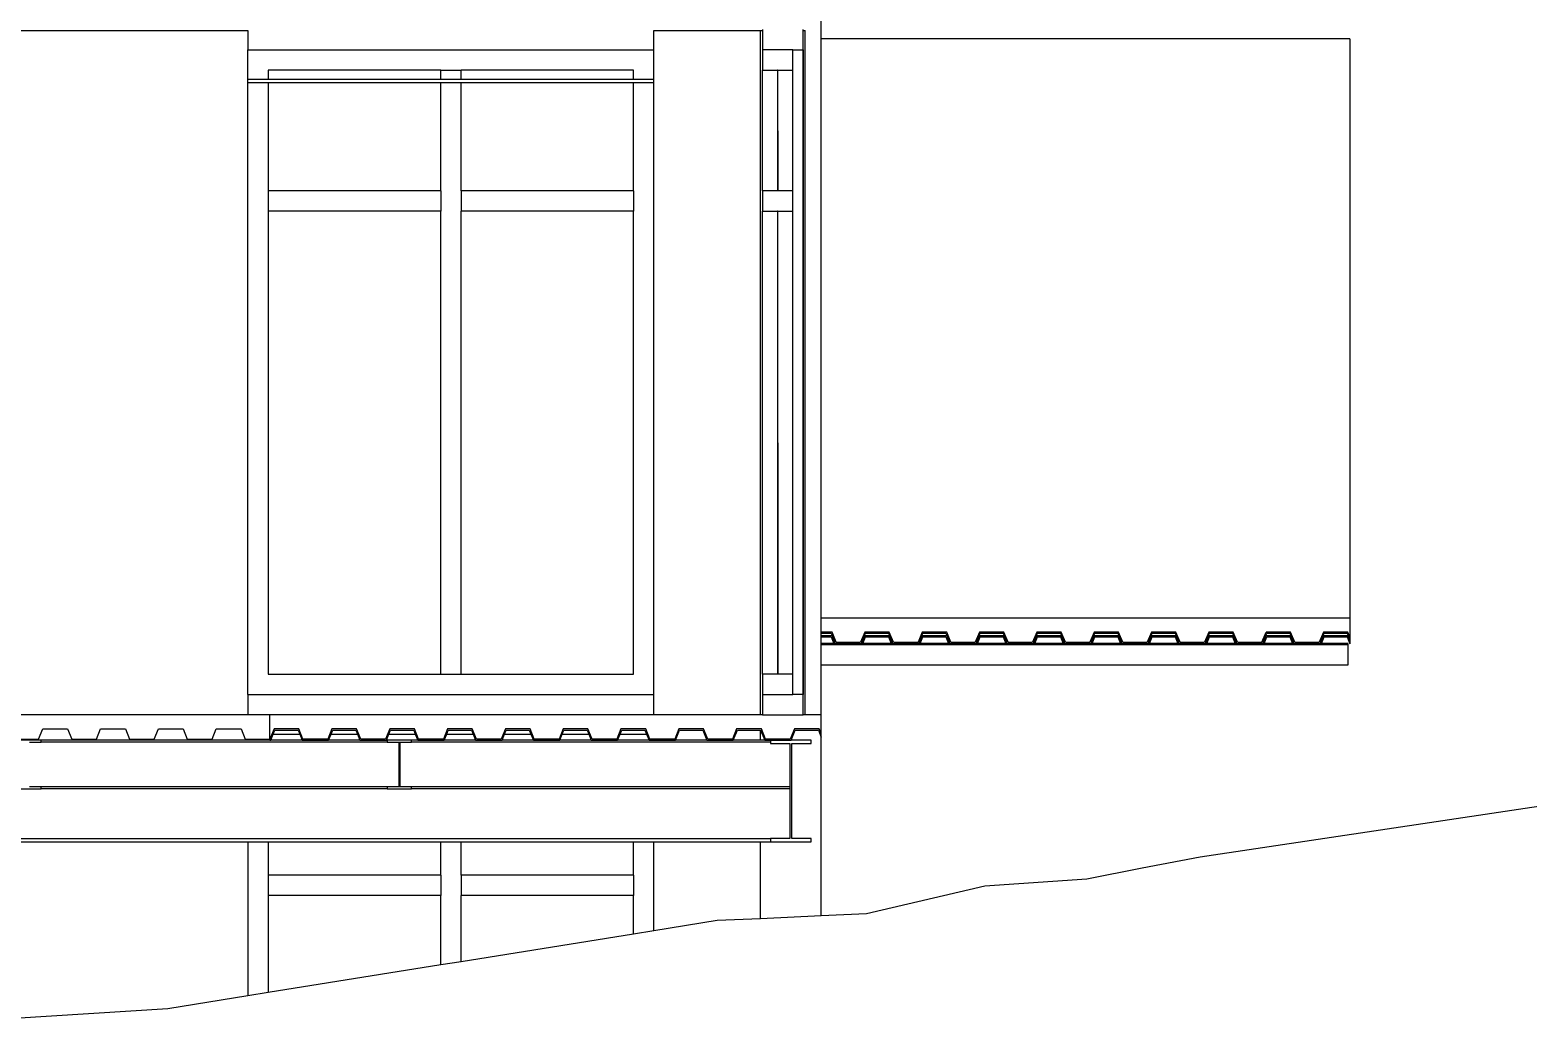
# Model space of a CAD drawing. Extents: x -34 to 34, y -12.8 to 11.9.
# Drawn here: x 14.52 to 21.9, y 4.4 to 9.27 of the extents above; entities that cross this region are included whole.
import ezdxf

# ---------------------------------------------------------------- set-up
doc = ezdxf.new("R2010")
doc.units = 0
doc.layers.get('0').update_dxf_attribs({"linetype": 'CONTINUOUS'})
doc.layers.add('SECTIONCUTEDGES', color=7, linetype='CONTINUOUS')

msp = doc.modelspace()

# ---------------------------------------------------------------- linework, layer by layer
for p, q in [((18.4168, 9.2232), (18.4168, 9.5097)), ((14.4418, 9.2655), (15.5918, 9.2655)), ((15.5918, 9.2655), (15.5918, 9.1697)), ((17.5918, 9.2655), (18.1168, 9.2655)), ((17.5918, 9.1697), (17.5918, 9.2655)), ((18.1168, 5.8955), (18.1168, 9.2655)), ((18.1168, 9.2655), (18.1268, 9.2655)), ((18.3268, 9.2655), (18.3368, 9.2655)), ((18.3368, 5.8955), (18.3368, 9.2655)), ((15.5918, 9.1697), (17.5918, 9.1697)), ((15.5918, 9.0257), (15.5918, 9.1697)), ((17.5918, 9.0257), (17.5918, 9.1697)), ((18.3268, 5.9955), (18.3268, 9.1697)), ((18.3268, 9.1697), (18.3268, 5.9955)), ((21.0213, 9.2232), (18.4168, 9.2232)), ((18.4168, 6.3723), (18.4168, 9.2232)), ((21.0213, 9.2232), (21.0213, 6.3723)), ((15.5918, 9.0257), (15.6918, 9.0257)), ((15.5918, 9.0097), (15.5918, 9.0257)), ((15.5918, 9.0097), (15.6918, 9.0097)), ((15.5918, 5.9955), (15.5918, 9.0097)), ((15.6918, 9.0697), (15.6918, 9.0257)), ((16.5418, 9.0697), (15.6918, 9.0697)), ((15.6918, 9.0257), (16.5418, 9.0257)), ((15.6918, 9.0097), (15.6918, 8.4755)), ((15.6918, 9.0097), (16.5418, 9.0097)), ((16.5418, 9.0697), (16.6418, 9.0697)), ((16.5418, 9.0257), (16.5418, 9.0697)), ((16.5418, 9.0257), (16.6418, 9.0257)), ((16.5418, 8.4755), (16.5418, 9.0097)), ((16.5418, 9.0097), (16.6418, 9.0097)), ((16.6418, 9.0257), (16.6418, 9.0697)), ((17.4918, 9.0697), (16.6418, 9.0697)), ((16.6418, 9.0257), (17.4918, 9.0257)), ((16.6418, 8.4755), (16.6418, 9.0097)), ((16.6418, 9.0097), (17.4918, 9.0097)), ((17.4918, 9.0257), (17.4918, 9.0697)), ((17.4918, 9.0257), (17.5918, 9.0257)), ((17.4918, 8.4755), (17.4918, 9.0097)), ((17.4918, 9.0097), (17.5918, 9.0097)), ((17.5918, 9.0097), (17.5918, 9.0257)), ((17.5918, 5.9955), (17.5918, 9.0097)), ((18.1268, 8.4755), (18.1268, 9.0697)), ((18.2768, 8.4755), (18.2768, 9.0697)), ((16.5418, 8.4755), (15.6918, 8.4755)), ((15.6918, 8.4755), (15.6918, 8.3755)), ((16.5418, 8.4755), (16.5418, 8.3755)), ((17.4918, 8.4755), (16.6418, 8.4755)), ((16.6418, 8.4755), (16.6418, 8.3755)), ((17.4918, 8.4755), (17.4918, 8.3755)), ((16.5418, 8.3755), (15.6918, 8.3755)), ((15.6918, 8.3755), (15.6918, 6.0955)), ((16.5418, 6.0955), (16.5418, 8.3755)), ((17.4918, 8.3755), (16.6418, 8.3755)), ((16.6418, 6.0955), (16.6418, 8.3755)), ((17.4918, 6.0955), (17.4918, 8.3755)), ((18.1268, 6.0955), (18.1268, 8.3755)), ((18.2768, 6.0955), (18.2768, 8.3755)), ((18.4168, 6.3723), (21.0213, 6.3723)), ((18.4168, 6.3023), (18.4168, 6.3723)), ((21.0213, 6.3723), (21.0213, 6.2773)), ((18.4695, 6.3023), (18.4168, 6.3023)), ((18.4168, 6.2966), (18.4168, 6.3023)), ((18.4168, 6.2966), (18.4656, 6.2966)), ((18.4168, 6.2839), (18.4168, 6.2966)), ((18.4695, 6.2839), (18.4168, 6.2839)), ((18.4168, 6.2782), (18.4168, 6.2839)), ((18.4168, 6.2782), (18.4656, 6.2782)), ((18.4168, 6.2466), (18.4168, 6.2782)), ((18.4656, 6.2966), (18.4858, 6.2466)), ((18.4656, 6.2782), (18.4786, 6.2466)), ((18.4897, 6.2523), (18.4695, 6.3023)), ((18.4876, 6.2397), (18.4695, 6.2839)), ((18.6309, 6.3023), (18.6107, 6.2523)), ((18.6309, 6.2839), (18.6129, 6.2397)), ((18.6147, 6.2466), (18.6348, 6.2966)), ((18.6219, 6.2466), (18.6348, 6.2782)), ((18.7519, 6.3023), (18.6309, 6.3023)), ((18.7519, 6.2839), (18.6309, 6.2839)), ((18.6348, 6.2966), (18.748, 6.2966)), ((18.6348, 6.2782), (18.748, 6.2782)), ((18.748, 6.2966), (18.7682, 6.2466)), ((18.748, 6.2782), (18.761, 6.2466)), ((18.7721, 6.2523), (18.7519, 6.3023)), ((18.77, 6.2397), (18.7519, 6.2839)), ((18.9133, 6.3023), (18.8932, 6.2523)), ((18.9133, 6.2839), (18.8953, 6.2397)), ((18.8971, 6.2466), (18.9172, 6.2966)), ((18.9043, 6.2466), (18.9172, 6.2782)), ((19.0344, 6.3023), (18.9133, 6.3023)), ((19.0344, 6.2839), (18.9133, 6.2839)), ((18.9172, 6.2966), (19.0305, 6.2966)), ((18.9172, 6.2782), (19.0305, 6.2782)), ((19.0305, 6.2966), (19.0506, 6.2466)), ((19.0305, 6.2782), (19.0434, 6.2466)), ((19.0545, 6.2523), (19.0344, 6.3023)), ((19.0524, 6.2397), (19.0344, 6.2839)), ((19.1957, 6.3023), (19.1756, 6.2523)), ((19.1957, 6.2839), (19.1777, 6.2397)), ((19.1795, 6.2466), (19.1997, 6.2966)), ((19.1867, 6.2466), (19.1997, 6.2782)), ((19.3168, 6.3023), (19.1957, 6.3023)), ((19.3168, 6.2839), (19.1957, 6.2839)), ((19.1997, 6.2966), (19.3129, 6.2966)), ((19.1997, 6.2782), (19.3129, 6.2782)), ((19.3129, 6.2966), (19.333, 6.2466)), ((19.3129, 6.2782), (19.3258, 6.2466)), ((19.3369, 6.2523), (19.3168, 6.3023)), ((19.3348, 6.2397), (19.3168, 6.2839)), ((19.4782, 6.3023), (19.458, 6.2523)), ((19.4782, 6.2839), (19.4601, 6.2397)), ((19.4619, 6.2466), (19.4821, 6.2966)), ((19.4691, 6.2466), (19.4821, 6.2782)), ((19.5992, 6.3023), (19.4782, 6.3023)), ((19.5992, 6.2839), (19.4782, 6.2839)), ((19.4821, 6.2966), (19.5953, 6.2966)), ((19.4821, 6.2782), (19.5953, 6.2782)), ((19.5953, 6.2966), (19.6155, 6.2466)), ((19.5953, 6.2782), (19.6082, 6.2466)), ((19.6194, 6.2523), (19.5992, 6.3023)), ((19.6172, 6.2397), (19.5992, 6.2839)), ((19.7606, 6.3023), (19.7404, 6.2523)), ((19.7606, 6.2839), (19.7425, 6.2397)), ((19.7443, 6.2466), (19.7645, 6.2966)), ((19.7515, 6.2466), (19.7645, 6.2782)), ((19.8816, 6.3023), (19.7606, 6.3023)), ((19.8816, 6.2839), (19.7606, 6.2839)), ((19.7645, 6.2966), (19.8777, 6.2966)), ((19.7645, 6.2782), (19.8777, 6.2782)), ((19.8777, 6.2966), (19.8979, 6.2466)), ((19.8777, 6.2782), (19.8906, 6.2466)), ((19.9018, 6.2523), (19.8816, 6.3023)), ((19.8997, 6.2397), (19.8816, 6.2839)), ((20.043, 6.3023), (20.0228, 6.2523)), ((20.043, 6.2839), (20.0249, 6.2397)), ((20.0267, 6.2466), (20.0469, 6.2966)), ((20.034, 6.2466), (20.0469, 6.2782)), ((20.164, 6.3023), (20.043, 6.3023)), ((20.164, 6.2839), (20.043, 6.2839)), ((20.0469, 6.2966), (20.1601, 6.2966)), ((20.0469, 6.2782), (20.1601, 6.2782)), ((20.1601, 6.2966), (20.1803, 6.2466)), ((20.1601, 6.2782), (20.173, 6.2466)), ((20.1842, 6.2523), (20.164, 6.3023)), ((20.1821, 6.2397), (20.164, 6.2839)), ((20.3254, 6.3023), (20.3052, 6.2523)), ((20.3254, 6.2839), (20.3073, 6.2397)), ((20.3091, 6.2466), (20.3293, 6.2966)), ((20.3164, 6.2466), (20.3293, 6.2782)), ((20.4464, 6.3023), (20.3254, 6.3023)), ((20.4464, 6.2839), (20.3254, 6.2839)), ((20.3293, 6.2966), (20.4425, 6.2966)), ((20.3293, 6.2782), (20.4425, 6.2782)), ((20.4425, 6.2966), (20.4627, 6.2466)), ((20.4425, 6.2782), (20.4555, 6.2466)), ((20.4666, 6.2523), (20.4464, 6.3023)), ((20.4645, 6.2397), (20.4464, 6.2839)), ((20.5876, 6.2523), (20.6078, 6.3023)), ((20.5898, 6.2397), (20.6078, 6.2839)), ((20.5915, 6.2466), (20.6117, 6.2966)), ((20.5988, 6.2466), (20.6117, 6.2782)), ((20.7288, 6.3023), (20.6078, 6.3023)), ((20.7288, 6.2839), (20.6078, 6.2839)), ((20.6117, 6.2966), (20.7249, 6.2966)), ((20.6117, 6.2782), (20.7249, 6.2782)), ((20.7249, 6.2966), (20.7451, 6.2466)), ((20.7249, 6.2782), (20.7379, 6.2466)), ((20.749, 6.2523), (20.7288, 6.3023)), ((20.7469, 6.2397), (20.7288, 6.2839)), ((20.8902, 6.3023), (20.8701, 6.2523)), ((20.8902, 6.2839), (20.8722, 6.2397)), ((20.874, 6.2466), (20.8941, 6.2966)), ((20.8812, 6.2466), (20.8941, 6.2782)), ((21.0113, 6.3023), (20.8902, 6.3023)), ((21.0113, 6.2839), (20.8902, 6.2839)), ((20.8941, 6.2966), (21.0073, 6.2966)), ((20.8941, 6.2782), (21.0073, 6.2782)), ((21.0073, 6.2966), (21.0213, 6.2619)), ((21.0073, 6.2782), (21.0213, 6.244)), ((21.0213, 6.2773), (21.0113, 6.3023)), ((21.0213, 6.2592), (21.0113, 6.2839)), ((21.0213, 6.2773), (21.0213, 6.2619)), ((18.4786, 6.2466), (18.4168, 6.2466)), ((18.4168, 6.2397), (18.4168, 6.2466)), ((18.4168, 6.1397), (18.4168, 6.2397)), ((18.4814, 6.2397), (18.4168, 6.2397)), ((18.4786, 6.2466), (18.4814, 6.2397)), ((18.4876, 6.2397), (18.4814, 6.2397)), ((18.4858, 6.2466), (18.6147, 6.2466)), ((18.6129, 6.2397), (18.4876, 6.2397)), ((18.4897, 6.2523), (18.6107, 6.2523)), ((18.6191, 6.2397), (18.6129, 6.2397)), ((18.6191, 6.2397), (18.6219, 6.2466)), ((18.7638, 6.2397), (18.6191, 6.2397)), ((18.761, 6.2466), (18.6219, 6.2466)), ((18.761, 6.2466), (18.7638, 6.2397)), ((18.77, 6.2397), (18.7638, 6.2397)), ((18.7682, 6.2466), (18.8971, 6.2466)), ((18.8953, 6.2397), (18.77, 6.2397)), ((18.7721, 6.2523), (18.8932, 6.2523)), ((18.9015, 6.2397), (18.8953, 6.2397)), ((18.9015, 6.2397), (18.9043, 6.2466)), ((19.0462, 6.2397), (18.9015, 6.2397)), ((19.0434, 6.2466), (18.9043, 6.2466)), ((19.0434, 6.2466), (19.0462, 6.2397)), ((19.0524, 6.2397), (19.0462, 6.2397)), ((19.0506, 6.2466), (19.1795, 6.2466)), ((19.1777, 6.2397), (19.0524, 6.2397)), ((19.0545, 6.2523), (19.1756, 6.2523)), ((19.1839, 6.2397), (19.1777, 6.2397)), ((19.1839, 6.2397), (19.1867, 6.2466)), ((19.3286, 6.2397), (19.1839, 6.2397)), ((19.3258, 6.2466), (19.1867, 6.2466)), ((19.3258, 6.2466), (19.3286, 6.2397)), ((19.3348, 6.2397), (19.3286, 6.2397)), ((19.333, 6.2466), (19.4619, 6.2466)), ((19.4601, 6.2397), (19.3348, 6.2397)), ((19.3369, 6.2523), (19.458, 6.2523)), ((19.4663, 6.2397), (19.4601, 6.2397)), ((19.4663, 6.2397), (19.4691, 6.2466)), ((19.611, 6.2397), (19.4663, 6.2397)), ((19.6082, 6.2466), (19.4691, 6.2466)), ((19.6082, 6.2466), (19.611, 6.2397)), ((19.6172, 6.2397), (19.611, 6.2397)), ((19.6155, 6.2466), (19.7443, 6.2466)), ((19.7425, 6.2397), (19.6172, 6.2397)), ((19.6194, 6.2523), (19.7404, 6.2523)), ((19.7487, 6.2397), (19.7425, 6.2397)), ((19.7487, 6.2397), (19.7515, 6.2466)), ((19.8934, 6.2397), (19.7487, 6.2397)), ((19.8906, 6.2466), (19.7515, 6.2466)), ((19.8906, 6.2466), (19.8934, 6.2397)), ((19.8997, 6.2397), (19.8934, 6.2397)), ((19.8979, 6.2466), (20.0267, 6.2466)), ((20.0249, 6.2397), (19.8997, 6.2397)), ((19.9018, 6.2523), (20.0228, 6.2523)), ((20.0311, 6.2397), (20.0249, 6.2397)), ((20.0311, 6.2397), (20.034, 6.2466)), ((20.1759, 6.2397), (20.0311, 6.2397)), ((20.173, 6.2466), (20.034, 6.2466)), ((20.173, 6.2466), (20.1759, 6.2397)), ((20.1821, 6.2397), (20.1759, 6.2397)), ((20.1803, 6.2466), (20.3091, 6.2466)), ((20.3073, 6.2397), (20.1821, 6.2397)), ((20.1842, 6.2523), (20.3052, 6.2523)), ((20.3136, 6.2397), (20.3073, 6.2397)), ((20.3136, 6.2397), (20.3164, 6.2466)), ((20.4583, 6.2397), (20.3136, 6.2397)), ((20.4555, 6.2466), (20.3164, 6.2466)), ((20.4555, 6.2466), (20.4583, 6.2397)), ((20.4645, 6.2397), (20.4583, 6.2397)), ((20.4627, 6.2466), (20.5915, 6.2466)), ((20.5898, 6.2397), (20.4645, 6.2397)), ((20.4666, 6.2523), (20.5876, 6.2523)), ((20.596, 6.2397), (20.5898, 6.2397)), ((20.596, 6.2397), (20.5988, 6.2466)), ((20.7407, 6.2397), (20.596, 6.2397)), ((20.7379, 6.2466), (20.5988, 6.2466)), ((20.7379, 6.2466), (20.7407, 6.2397)), ((20.7469, 6.2397), (20.7407, 6.2397)), ((20.7451, 6.2466), (20.874, 6.2466)), ((20.8722, 6.2397), (20.7469, 6.2397)), ((20.749, 6.2523), (20.8701, 6.2523)), ((20.8784, 6.2397), (20.8722, 6.2397)), ((20.8784, 6.2397), (20.8812, 6.2466)), ((21.0113, 6.2397), (20.8784, 6.2397)), ((21.0113, 6.2466), (20.8812, 6.2466)), ((21.0113, 6.2466), (21.0113, 6.2397)), ((21.0113, 6.2397), (21.0113, 6.1397)), ((21.0213, 6.2619), (21.0213, 6.2592)), ((21.0213, 6.2592), (21.0213, 6.244)), ((21.0113, 6.1397), (18.4168, 6.1397)), ((18.4168, 5.8955), (18.4168, 6.1397)), ((15.6918, 6.0955), (16.5418, 6.0955)), ((16.5418, 6.0955), (16.6418, 6.0955)), ((16.6418, 6.0955), (17.4918, 6.0955)), ((15.5918, 5.9955), (17.5918, 5.9955)), ((15.5918, 5.9955), (15.5918, 5.8955)), ((17.5918, 5.8955), (17.5918, 5.9955)), ((15.5918, 5.7697), (14.5737, 5.7697)), ((16.2787, 5.7599), (14.5737, 5.7599)), ((15.5918, 5.7755), (15.5918, 5.7697)), ((15.7004, 5.7697), (15.5918, 5.7697)), ((15.8593, 5.7697), (15.7044, 5.7697)), ((15.7166, 5.7997), (15.8471, 5.7997)), ((16.1441, 5.7697), (15.9892, 5.7697)), ((16.0015, 5.7997), (16.1319, 5.7997)), ((16.2787, 5.7697), (16.2741, 5.7697)), ((16.2863, 5.7997), (16.4168, 5.7997)), ((16.429, 5.7697), (16.3987, 5.7697)), ((18.1668, 5.7599), (16.3987, 5.7599)), ((16.7138, 5.7697), (16.559, 5.7697)), ((16.5712, 5.7997), (16.7016, 5.7997)), ((16.9987, 5.7697), (16.8438, 5.7697)), ((16.856, 5.7997), (16.9865, 5.7997)), ((17.2836, 5.7697), (17.1287, 5.7697)), ((17.1409, 5.7997), (17.2713, 5.7997)), ((17.5684, 5.7697), (17.4135, 5.7697)), ((17.4257, 5.7997), (17.5562, 5.7997)), ((17.8533, 5.7697), (17.6984, 5.7697)), ((18.1168, 5.7697), (17.9832, 5.7697)), ((18.1168, 5.7697), (18.1168, 5.8197)), ((18.1381, 5.7697), (18.1168, 5.7697)), ((18.4168, 4.9058), (18.4168, 5.785)), ((16.2787, 5.5395), (14.5737, 5.5395)), ((18.2618, 5.5395), (16.3987, 5.5395)), ((16.2787, 5.5297), (14.5737, 5.5297)), ((18.2618, 5.5297), (16.3987, 5.5297)), ((10.8637, 5.2857), (18.1668, 5.2857)), ((14.4418, 5.2697), (15.5918, 5.2697)), ((15.5918, 5.2697), (15.5918, 4.5122)), ((15.5918, 5.2697), (15.6918, 5.2697)), ((15.6918, 5.2697), (15.6918, 5.1055)), ((15.6918, 5.2697), (16.5418, 5.2697)), ((16.5418, 5.1055), (16.5418, 5.2697)), ((16.5418, 5.2697), (16.6418, 5.2697)), ((16.6418, 5.1055), (16.6418, 5.2697)), ((16.6418, 5.2697), (17.4918, 5.2697)), ((17.4918, 5.1055), (17.4918, 5.2697)), ((17.4918, 5.2697), (17.5918, 5.2697)), ((17.5918, 4.8329), (17.5918, 5.2697)), ((17.5918, 5.2697), (18.1168, 5.2697)), ((18.1168, 4.8924), (18.1168, 5.2697)), ((18.1168, 5.2697), (18.1668, 5.2697)), ((16.5418, 5.1055), (15.6918, 5.1055)), ((15.6918, 5.1055), (15.6918, 5.0055)), ((16.5418, 5.1055), (16.5418, 5.0055)), ((17.4918, 5.1055), (16.6418, 5.1055)), ((16.6418, 5.1055), (16.6418, 5.0055)), ((17.4918, 5.1055), (17.4918, 5.0055)), ((16.5418, 5.0055), (15.6918, 5.0055)), ((15.6918, 5.0055), (15.6918, 4.5282)), ((16.5418, 4.6645), (16.5418, 5.0055)), ((17.4918, 5.0055), (16.6418, 5.0055)), ((16.6418, 4.6806), (16.6418, 5.0055)), ((17.4918, 4.8168), (17.4918, 5.0055))]:
    msp.add_line(p, q)
at = {"layer": 'SECTIONCUTEDGES'}
for p, q in [((18.1268, 9.2697), (18.1268, 9.2655)), ((18.1268, 9.2655), (18.1268, 9.1697)), ((18.3268, 9.2655), (18.3268, 9.2697)), ((18.3268, 9.1697), (18.3268, 9.2655)), ((18.1268, 9.1697), (18.1268, 9.0697)), ((18.2768, 9.1697), (18.1268, 9.1697)), ((18.2768, 9.1697), (18.3268, 9.1697)), ((18.2768, 9.0697), (18.2768, 9.1697)), ((18.1268, 9.0697), (18.2018, 9.0697)), ((18.2018, 9.0697), (18.2021, 8.4755)), ((18.2021, 9.0697), (18.2018, 9.0697)), ((18.2021, 9.0697), (18.2768, 9.0697)), ((18.2021, 8.4755), (18.2021, 9.0697)), ((18.1268, 8.4755), (18.1268, 8.3755)), ((18.2021, 8.4755), (18.1268, 8.4755)), ((18.2768, 8.4755), (18.2021, 8.4755)), ((18.2768, 8.3755), (18.2768, 8.4755)), ((18.1268, 8.3755), (18.2018, 8.3755)), ((18.2018, 8.3755), (18.2021, 6.0955)), ((18.2021, 8.3755), (18.2018, 8.3755)), ((18.2021, 8.3755), (18.2768, 8.3755)), ((18.2021, 6.0955), (18.2021, 8.3755)), ((18.1268, 6.0955), (18.1268, 5.9955)), ((18.2021, 6.0955), (18.1268, 6.0955)), ((18.2768, 6.0955), (18.2021, 6.0955)), ((18.2768, 5.9955), (18.2768, 6.0955)), ((18.1268, 5.9955), (18.2768, 5.9955)), ((18.1268, 5.9955), (18.1268, 5.8955)), ((18.3268, 5.9955), (18.2768, 5.9955)), ((18.3268, 5.8955), (18.3268, 5.9955)), ((15.5918, 5.8955), (14.4418, 5.8955)), ((15.7004, 5.8955), (15.5918, 5.8955)), ((15.7004, 5.7755), (15.7004, 5.8955)), ((17.5918, 5.8955), (15.7004, 5.8955)), ((18.1168, 5.8955), (17.5918, 5.8955)), ((18.1268, 5.8955), (18.1168, 5.8955)), ((18.1268, 5.8955), (18.3268, 5.8955)), ((18.3368, 5.8955), (18.3268, 5.8955)), ((18.4168, 5.8955), (18.3368, 5.8955)), ((18.4168, 5.8005), (18.4168, 5.8955)), ((14.4418, 5.7755), (14.561, 5.7755)), ((14.5737, 5.7697), (14.4537, 5.7697)), ((14.5168, 5.7599), (14.5737, 5.7599)), ((14.561, 5.7755), (14.5814, 5.8255)), ((14.5737, 5.7599), (14.5737, 5.7697)), ((14.5814, 5.8255), (14.7034, 5.8255)), ((14.7034, 5.8255), (14.7238, 5.7755)), ((14.7238, 5.7755), (14.8459, 5.7755)), ((14.8459, 5.7755), (14.8662, 5.8255)), ((14.8662, 5.8255), (14.9883, 5.8255)), ((14.9883, 5.8255), (15.0086, 5.7755)), ((15.0086, 5.7755), (15.1307, 5.7755)), ((15.1307, 5.7755), (15.1511, 5.8255)), ((15.1511, 5.8255), (15.2732, 5.8255)), ((15.2732, 5.8255), (15.2935, 5.7755)), ((15.2935, 5.7755), (15.4156, 5.7755)), ((15.4156, 5.7755), (15.4359, 5.8255)), ((15.4359, 5.8255), (15.558, 5.8255)), ((15.558, 5.8255), (15.5784, 5.7755)), ((15.5784, 5.7755), (15.5918, 5.7755)), ((15.5918, 5.7755), (15.7004, 5.7755)), ((15.7208, 5.8255), (15.7004, 5.7755)), ((15.7004, 5.7755), (15.7004, 5.7697)), ((15.7004, 5.7697), (15.7044, 5.7697)), ((15.7044, 5.7697), (15.7166, 5.7997)), ((15.7166, 5.7997), (15.7247, 5.8197)), ((15.8429, 5.8255), (15.7208, 5.8255)), ((15.7247, 5.8197), (15.8389, 5.8197)), ((15.8389, 5.8197), (15.8471, 5.7997)), ((15.8632, 5.7755), (15.8429, 5.8255)), ((15.8471, 5.7997), (15.8593, 5.7697)), ((15.8593, 5.7697), (15.9892, 5.7697)), ((15.9853, 5.7755), (15.8632, 5.7755)), ((16.0056, 5.8255), (15.9853, 5.7755)), ((15.9892, 5.7697), (16.0015, 5.7997)), ((16.0015, 5.7997), (16.0096, 5.8197)), ((16.1277, 5.8255), (16.0056, 5.8255)), ((16.0096, 5.8197), (16.1238, 5.8197)), ((16.1238, 5.8197), (16.1319, 5.7997)), ((16.1481, 5.7755), (16.1277, 5.8255)), ((16.1319, 5.7997), (16.1441, 5.7697)), ((16.1441, 5.7697), (16.2741, 5.7697)), ((16.2702, 5.7755), (16.1481, 5.7755)), ((16.2905, 5.8255), (16.2702, 5.7755)), ((16.2741, 5.7697), (16.2863, 5.7997)), ((16.3987, 5.7697), (16.2787, 5.7697)), ((16.2787, 5.7697), (16.2787, 5.7599)), ((16.2787, 5.7599), (16.3356, 5.7599)), ((16.2863, 5.7997), (16.2944, 5.8197)), ((16.4126, 5.8255), (16.2905, 5.8255)), ((16.2944, 5.8197), (16.4086, 5.8197)), ((16.3356, 5.7599), (16.3356, 5.5395)), ((16.3356, 5.7599), (16.3418, 5.7599)), ((16.3418, 5.5395), (16.3418, 5.7599)), ((16.3418, 5.7599), (16.3987, 5.7599)), ((16.3987, 5.7599), (16.3987, 5.7697)), ((16.4086, 5.8197), (16.4168, 5.7997)), ((16.4329, 5.7755), (16.4126, 5.8255)), ((16.4168, 5.7997), (16.429, 5.7697)), ((16.429, 5.7697), (16.559, 5.7697)), ((16.555, 5.7755), (16.4329, 5.7755)), ((16.5754, 5.8255), (16.555, 5.7755)), ((16.559, 5.7697), (16.5712, 5.7997)), ((16.5712, 5.7997), (16.5793, 5.8197)), ((16.6974, 5.8255), (16.5754, 5.8255)), ((16.5793, 5.8197), (16.6935, 5.8197)), ((16.6935, 5.8197), (16.7016, 5.7997)), ((16.7178, 5.7755), (16.6974, 5.8255)), ((16.7016, 5.7997), (16.7138, 5.7697)), ((16.7138, 5.7697), (16.8438, 5.7697)), ((16.8399, 5.7755), (16.7178, 5.7755)), ((16.8602, 5.8255), (16.8399, 5.7755)), ((16.8438, 5.7697), (16.856, 5.7997)), ((16.856, 5.7997), (16.8642, 5.8197)), ((16.9823, 5.8255), (16.8602, 5.8255)), ((16.8642, 5.8197), (16.9784, 5.8197)), ((16.9784, 5.8197), (16.9865, 5.7997)), ((17.0026, 5.7755), (16.9823, 5.8255)), ((16.9865, 5.7997), (16.9987, 5.7697)), ((16.9987, 5.7697), (17.1287, 5.7697)), ((17.1247, 5.7755), (17.0026, 5.7755)), ((17.1451, 5.8255), (17.1247, 5.7755)), ((17.1287, 5.7697), (17.1409, 5.7997)), ((17.1409, 5.7997), (17.149, 5.8197)), ((17.2672, 5.8255), (17.1451, 5.8255)), ((17.149, 5.8197), (17.2632, 5.8197)), ((17.2632, 5.8197), (17.2713, 5.7997)), ((17.2875, 5.7755), (17.2672, 5.8255)), ((17.2713, 5.7997), (17.2836, 5.7697)), ((17.2836, 5.7697), (17.4135, 5.7697)), ((17.4096, 5.7755), (17.2875, 5.7755)), ((17.4299, 5.8255), (17.4096, 5.7755)), ((17.4135, 5.7697), (17.4257, 5.7997)), ((17.4257, 5.7997), (17.4339, 5.8197)), ((17.552, 5.8255), (17.4299, 5.8255)), ((17.4339, 5.8197), (17.5481, 5.8197)), ((17.5481, 5.8197), (17.5562, 5.7997)), ((17.5724, 5.7755), (17.552, 5.8255)), ((17.5562, 5.7997), (17.5684, 5.7697)), ((17.5684, 5.7697), (17.6984, 5.7697)), ((17.6944, 5.7755), (17.5724, 5.7755)), ((17.7148, 5.8255), (17.6944, 5.7755)), ((17.6984, 5.7697), (17.7187, 5.8197)), ((17.8369, 5.8255), (17.7148, 5.8255)), ((17.7187, 5.8197), (17.8329, 5.8197)), ((17.8329, 5.8197), (17.8533, 5.7697)), ((17.8572, 5.7755), (17.8369, 5.8255)), ((17.8533, 5.7697), (17.9832, 5.7697)), ((17.9793, 5.7755), (17.8572, 5.7755)), ((17.9996, 5.8255), (17.9793, 5.7755)), ((17.9832, 5.7697), (18.0036, 5.8197)), ((18.1217, 5.8255), (17.9996, 5.8255)), ((18.0036, 5.8197), (18.1168, 5.8197)), ((18.1168, 5.8197), (18.1178, 5.8197)), ((18.1178, 5.8197), (18.1381, 5.7697)), ((18.1421, 5.7755), (18.1217, 5.8255)), ((18.1381, 5.7697), (18.1668, 5.7697)), ((18.2642, 5.7755), (18.1421, 5.7755)), ((18.1668, 5.7697), (18.1668, 5.7599)), ((18.1668, 5.7697), (18.2681, 5.7697)), ((18.1668, 5.7599), (18.1668, 5.7537)), ((18.2845, 5.8255), (18.2642, 5.7755)), ((18.2681, 5.7697), (18.2884, 5.8197)), ((18.3668, 5.7697), (18.2681, 5.7697)), ((18.4066, 5.8255), (18.2845, 5.8255)), ((18.2884, 5.8197), (18.4026, 5.8197)), ((18.3668, 5.7537), (18.3668, 5.7697)), ((18.4026, 5.8197), (18.4168, 5.785)), ((18.4168, 5.8005), (18.4066, 5.8255)), ((18.4168, 5.785), (18.4168, 5.8005)), ((20.2837, 5.195), (24.2012, 5.7827)), ((18.1668, 5.7537), (18.2618, 5.7537)), ((18.2618, 5.7537), (18.2618, 5.5395)), ((18.2718, 5.7537), (18.3668, 5.7537)), ((18.2718, 5.2857), (18.2718, 5.7537)), ((14.5737, 5.5395), (14.5168, 5.5395)), ((14.5737, 5.5297), (14.5737, 5.5395)), ((16.2787, 5.5395), (16.2787, 5.5297)), ((16.3356, 5.5395), (16.2787, 5.5395)), ((16.3418, 5.5395), (16.3356, 5.5395)), ((16.3987, 5.5395), (16.3418, 5.5395)), ((16.3987, 5.5297), (16.3987, 5.5395)), ((18.2618, 5.5395), (18.2618, 5.5297)), ((14.4537, 5.5297), (14.5737, 5.5297)), ((16.2787, 5.5297), (16.3987, 5.5297)), ((18.2618, 5.5297), (18.2618, 5.2857)), ((18.1668, 5.2857), (18.1668, 5.2697)), ((18.2618, 5.2857), (18.1668, 5.2857)), ((18.1668, 5.2697), (18.3668, 5.2697)), ((18.3668, 5.2857), (18.2718, 5.2857)), ((18.3668, 5.2697), (18.3668, 5.2857)), ((19.9983, 5.142), (20.2837, 5.195)), ((19.7242, 5.0868), (19.9983, 5.142)), ((18.6397, 4.9157), (19.2228, 5.0533)), ((19.2228, 5.0533), (19.7242, 5.0868)), ((17.5918, 4.8329), (17.9037, 4.8829)), ((17.9037, 4.8829), (18.1168, 4.8924)), ((18.1168, 4.8924), (18.4168, 4.9058)), ((18.4168, 4.9058), (18.6397, 4.9157)), ((16.6418, 4.6806), (17.4918, 4.8168)), ((17.4918, 4.8168), (17.5918, 4.8329)), ((15.6918, 4.5282), (16.5418, 4.6645)), ((16.5418, 4.6645), (16.6418, 4.6806)), ((15.1972, 4.449), (15.5918, 4.5122)), ((15.5918, 4.5122), (15.6918, 4.5282)), ((14.4418, 4.4016), (15.1972, 4.449))]:
    msp.add_line(p, q, dxfattribs=at)

doc.saveas('drawing.dxf')
